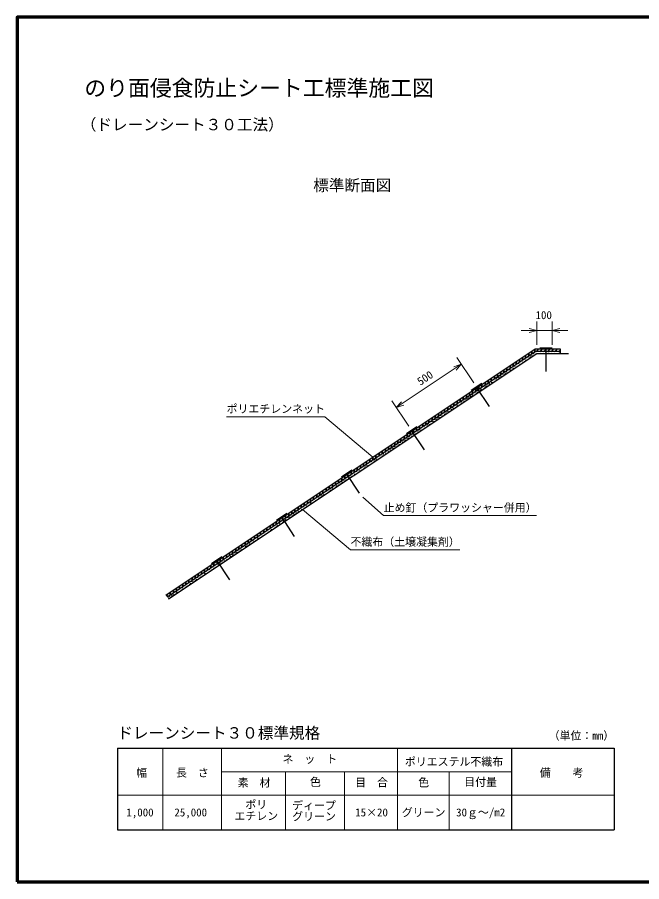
# Model space of a CAD drawing. Units: millimetres, scale not verified. Extents: x 200 to 8200, y 200 to 5825.
# Drawn here: x 200 to 4200, y 200 to 5740 of the extents above; entities that cross this region are included whole.
import ezdxf
from ezdxf.enums import TextEntityAlignment as Align

# ---------------------------------------------------------------- set-up
doc = ezdxf.new("R2010")
doc.units = ezdxf.units.MM
doc.header["$LTSCALE"] = 20
for name, color, linetype in [('C-MTR', 5, 'Continuous'), ('C-MTR-TXT', 5, 'Continuous'), ('C-TTL-TXT', 7, 'Continuous')]:
    doc.layers.add(name, color=color, linetype=linetype)
for name, color, linetype, lineweight in [('C-MTR-FRAM', 5, 'Continuous', 25), ('C-MTR-LINE', 5, 'Continuous', 13), ('C-STR', 7, 'Continuous', 25), ('C-STR-DIM', 1, 'Continuous', 13), ('C-STR-HTXT', 1, 'Continuous', 13), ('C-TTL', 2, 'Continuous', 70)]:
    doc.layers.add(name, color=color, linetype=linetype, lineweight=lineweight)
doc.styles.add('ＭＳ ゴシック', font='')
doc.styles.get('ＭＳ ゴシック').set_extended_font_data('MS Gothic')

msp = doc.modelspace()

# ---------------------------------------------------------------- linework, layer by layer
at = {"layer": 'C-MTR-FRAM'}
for p, q in [((841.51, 1054.95), (841.51, 531.95)), ((841.51, 1054.95), (4024.03, 1054.95)), ((3365.7, 1054.95), (3365.7, 531.95)), ((4024.03, 1054.95), (4024.03, 531.95)), ((841.51, 531.95), (4024.03, 531.95))]:
    msp.add_line(p, q, dxfattribs=at)
at = {"layer": 'C-MTR-LINE'}
for p, q in [((1133.21, 1054.95), (1133.21, 531.95)), ((1509.13, 1054.95), (1509.13, 531.95)), ((2635.39, 1054.95), (2635.39, 531.95)), ((1509.13, 904.95), (3365.7, 904.95)), ((1919.2, 904.95), (1919.2, 531.95)), ((2296.02, 904.95), (2296.02, 531.95)), ((2966.47, 904.95), (2966.47, 531.95)), ((841.51, 754.95), (4024.03, 754.95))]:
    msp.add_line(p, q, dxfattribs=at)
at = {"layer": 'C-STR'}
for p, q in [((1151.97, 2037.4), (3518.11, 3614.82)), ((3516.27, 3613.6), (3514.12, 3594.14)), ((3518.11, 3614.82), (3577.66, 3614.82)), ((3537.96, 3614.82), (3525.38, 3599.82)), ((3627.19, 3619.82), (3547.19, 3619.82)), ((3561.96, 3614.82), (3549.38, 3599.82)), ((3587.19, 3614.82), (3574.61, 3599.82)), ((3587.19, 3469.82), (3587.19, 3619.82)), ((3611.19, 3614.82), (3598.61, 3599.82)), ((3635.19, 3614.82), (3622.61, 3599.82)), ((3642.02, 3614.82), (3656.71, 3614.82)), ((3659.19, 3614.82), (3646.61, 3599.82)), ((3677.19, 3607.67), (3670.61, 3599.82)), ((1160.29, 2024.92), (3522.65, 3599.82)), ((1168.62, 2012.44), (3527.19, 3584.82)), ((3416.43, 3547.04), (3414.27, 3527.57)), ((3436.39, 3560.35), (3434.24, 3540.89)), ((3456.36, 3573.66), (3454.21, 3554.2)), ((3476.33, 3586.97), (3474.18, 3567.51)), ((3496.3, 3600.29), (3494.15, 3580.82)), ((3522.65, 3599.82), (3577.66, 3599.82)), ((3527.19, 3584.82), (3731.38, 3584.82)), ((3574.61, 3599.82), (3677.19, 3599.82)), ((3336.55, 3493.78), (3334.4, 3474.32)), ((3356.52, 3507.1), (3354.37, 3487.63)), ((3376.49, 3520.41), (3374.34, 3500.95)), ((3396.46, 3533.72), (3394.3, 3514.26)), ((3256.67, 3440.53), (3254.52, 3421.07)), ((3276.64, 3453.85), (3274.49, 3434.38)), ((3296.61, 3467.16), (3294.46, 3447.7)), ((3316.58, 3480.47), (3314.43, 3461.01)), ((3174.96, 3392.07), (3108.39, 3347.69)), ((3176.8, 3387.28), (3174.64, 3367.82)), ((3196.76, 3400.59), (3194.61, 3381.13)), ((3216.73, 3413.91), (3214.58, 3394.44)), ((3236.7, 3427.22), (3234.55, 3407.76)), ((3096.92, 3334.03), (3094.77, 3314.57)), ((3116.89, 3347.34), (3114.74, 3327.88)), ((3136.86, 3360.66), (3134.7, 3341.19)), ((3224.88, 3245.07), (3141.68, 3369.88)), ((3156.83, 3373.97), (3154.67, 3354.51)), ((3017.04, 3280.78), (3014.89, 3261.32)), ((3037.01, 3294.09), (3034.86, 3274.63)), ((3056.98, 3307.41), (3054.83, 3287.94)), ((3076.95, 3320.72), (3074.8, 3301.26)), ((2917.2, 3214.22), (2915.04, 3194.75)), ((2937.16, 3227.53), (2935.01, 3208.07)), ((2957.13, 3240.84), (2954.98, 3221.38)), ((2977.1, 3254.15), (2974.95, 3234.69)), ((2997.07, 3267.47), (2994.92, 3248)), ((2837.32, 3160.96), (2835.17, 3141.5)), ((2857.29, 3174.28), (2855.14, 3154.81)), ((2877.26, 3187.59), (2875.1, 3168.13)), ((2897.23, 3200.9), (2895.07, 3181.44)), ((2758.93, 3114.72), (2692.37, 3070.34)), ((2757.44, 3107.71), (2755.29, 3088.25)), ((2777.41, 3121.03), (2775.26, 3101.56)), ((2797.38, 3134.34), (2795.23, 3114.88)), ((2817.35, 3147.65), (2815.2, 3128.19)), ((2677.56, 3054.46), (2675.41, 3035)), ((2697.53, 3067.78), (2695.38, 3048.31)), ((2717.5, 3081.09), (2715.35, 3061.63)), ((2808.86, 2967.72), (2725.65, 3092.53)), ((2737.47, 3094.4), (2735.32, 3074.94)), ((2597.69, 3001.21), (2595.54, 2981.75)), ((2617.66, 3014.52), (2615.5, 2995.06)), ((2637.63, 3027.84), (2635.47, 3008.37)), ((2657.6, 3041.15), (2655.44, 3021.69)), ((2517.81, 2947.96), (2515.66, 2928.5)), ((2537.78, 2961.27), (2535.63, 2941.81)), ((2557.75, 2974.59), (2555.6, 2955.12)), ((2577.72, 2987.9), (2575.57, 2968.44)), ((2417.96, 2881.4), (2415.81, 2861.93)), ((2437.93, 2894.71), (2435.78, 2875.25)), ((2457.9, 2908.02), (2455.75, 2888.56)), ((2477.87, 2921.33), (2475.72, 2901.87)), ((2497.84, 2934.65), (2495.69, 2915.18)), ((2342.91, 2837.37), (2276.34, 2792.99)), ((2338.09, 2828.15), (2335.94, 2808.68)), ((2358.06, 2841.46), (2355.9, 2822)), ((2378.03, 2854.77), (2375.87, 2835.31)), ((2398, 2868.08), (2395.84, 2848.62)), ((2258.21, 2774.89), (2256.06, 2755.43)), ((2278.18, 2788.21), (2276.03, 2768.74)), ((2298.15, 2801.52), (2296, 2782.06)), ((2392.83, 2690.37), (2309.63, 2815.18)), ((2318.12, 2814.83), (2315.97, 2795.37)), ((2178.33, 2721.64), (2176.18, 2702.18)), ((2198.3, 2734.96), (2196.15, 2715.49)), ((2218.27, 2748.27), (2216.12, 2728.81)), ((2238.24, 2761.58), (2236.09, 2742.12)), ((2098.46, 2668.39), (2096.3, 2648.93)), ((2118.43, 2681.7), (2116.27, 2662.24)), ((2138.4, 2695.02), (2136.24, 2675.55)), ((2158.36, 2708.33), (2156.21, 2688.87)), ((2018.58, 2615.14), (2016.43, 2595.68)), ((2038.55, 2628.45), (2036.4, 2608.99)), ((2058.52, 2641.77), (2056.37, 2622.3)), ((2078.49, 2655.08), (2076.34, 2635.62)), ((1926.88, 2560.02), (1860.32, 2515.64)), ((1918.73, 2548.58), (1916.58, 2529.11)), ((1938.7, 2561.89), (1936.55, 2542.43)), ((1958.67, 2575.2), (1956.52, 2555.74)), ((1978.64, 2588.52), (1976.49, 2569.05)), ((1998.61, 2601.83), (1996.46, 2582.37)), ((1838.86, 2495.33), (1836.7, 2475.86)), ((1858.83, 2508.64), (1856.67, 2489.18)), ((1878.8, 2521.95), (1876.64, 2502.49)), ((1976.8, 2413.02), (1893.6, 2537.83)), ((1898.76, 2535.26), (1896.61, 2515.8)), ((1758.98, 2442.07), (1756.83, 2422.61)), ((1778.95, 2455.39), (1776.8, 2435.92)), ((1798.92, 2468.7), (1796.77, 2449.24)), ((1818.89, 2482.01), (1816.74, 2462.55)), ((1679.1, 2388.82), (1676.95, 2369.36)), ((1699.07, 2402.14), (1696.92, 2382.67)), ((1719.04, 2415.45), (1716.89, 2395.99)), ((1739.01, 2428.76), (1736.86, 2409.3)), ((1599.23, 2335.57), (1597.07, 2316.11)), ((1619.2, 2348.88), (1617.04, 2329.42)), ((1639.16, 2362.2), (1637.01, 2342.74)), ((1659.13, 2375.51), (1656.98, 2356.05)), ((1510.86, 2282.67), (1444.29, 2238.29)), ((1519.35, 2282.32), (1517.2, 2262.86)), ((1539.32, 2295.63), (1537.17, 2276.17)), ((1559.29, 2308.95), (1557.14, 2289.48)), ((1579.26, 2322.26), (1577.11, 2302.8)), ((1439.47, 2229.07), (1437.32, 2209.61)), ((1459.44, 2242.38), (1457.29, 2222.92)), ((1479.41, 2255.7), (1477.26, 2236.23)), ((1560.78, 2135.67), (1477.57, 2260.48)), ((1499.38, 2269.01), (1497.23, 2249.55)), ((1339.63, 2162.51), (1337.47, 2143.04)), ((1359.6, 2175.82), (1357.44, 2156.36)), ((1379.56, 2189.13), (1377.41, 2169.67)), ((1399.53, 2202.44), (1397.38, 2182.98)), ((1419.5, 2215.76), (1417.35, 2196.29)), ((1259.75, 2109.25), (1257.6, 2089.79)), ((1279.72, 2122.57), (1277.57, 2103.11)), ((1299.69, 2135.88), (1297.54, 2116.42)), ((1319.66, 2149.19), (1317.51, 2129.73)), ((1179.87, 2056), (1177.72, 2036.54)), ((1199.84, 2069.32), (1197.69, 2049.85)), ((1219.81, 2082.63), (1217.66, 2063.17)), ((1239.78, 2095.94), (1237.63, 2076.48)), ((1159.9, 2042.69), (1158.27, 2027.96))]:
    msp.add_line(p, q, dxfattribs=at)
msp.add_lwpolyline([(3570.02, 3614.82), (3677.19, 3614.82), (3677.19, 3584.82)], dxfattribs=at)
for centre in [(3450.73, 3546.57), (3467.92, 3558.04), (3474.2, 3565.35), (3477.38, 3554.94), (3478.25, 3561.01), (3486.37, 3562.3), (3490.66, 3573.2), (3497.41, 3570.13), (3507.86, 3584.66), (3514.14, 3591.98), (3517.32, 3581.56), (3518.19, 3587.63), (3526.31, 3588.92), (3530.6, 3599.82), (3537.34, 3596.76), (3538.92, 3595.41), (3549.16, 3592.15), (3566.25, 3595.41), (3570.16, 3589.12), (3581.8, 3590.1), (3602.53, 3588.72), (3612.15, 3595.41), (3622.39, 3592.15), (3639.48, 3595.41), (3643.39, 3589.12), (3663.48, 3595.41), (3667.39, 3589.12), (3674.28, 3590.1), (3370.85, 3493.32), (3377.59, 3490.26), (3388.05, 3504.79), (3394.33, 3512.1), (3397.51, 3501.68), (3398.38, 3507.76), (3406.49, 3509.05), (3410.79, 3519.95), (3417.53, 3516.88), (3427.99, 3531.41), (3434.26, 3538.72), (3437.45, 3528.31), (3438.31, 3534.38), (3446.43, 3535.67), (3457.47, 3543.51), (3286.01, 3437.7), (3296.43, 3441.01), (3303.88, 3440.63), (3308.17, 3451.54), (3314.45, 3458.85), (3317.63, 3448.43), (3318.5, 3454.5), (3326.62, 3455.79), (3330.91, 3466.7), (3337.19, 3474.01), (3337.65, 3463.63), (3348.11, 3478.16), (3354.39, 3485.47), (3357.57, 3475.06), (3358.44, 3481.13), (3366.55, 3482.42), (3211.09, 3386.82), (3217.37, 3394.13), (3217.84, 3383.76), (3222.02, 3384.09), (3225.95, 3390.35), (3226.1, 3397.76), (3234.98, 3393.34), (3236.52, 3401.07), (3243.97, 3400.7), (3248.26, 3411.6), (3254.54, 3418.91), (3257.72, 3408.5), (3258.59, 3414.57), (3266.71, 3415.86), (3271, 3426.76), (3277.28, 3434.07), (3281.93, 3424.03), (3285.86, 3430.28), (3294.89, 3433.27), (3128.45, 3331.72), (3134.73, 3339.03), (3137.91, 3328.62), (3138.78, 3334.69), (3146.89, 3335.98), (3151.19, 3346.88), (3157.47, 3354.19), (3162.11, 3344.16), (3166.05, 3350.41), (3166.2, 3357.83), (3175.07, 3353.4), (3176.61, 3361.13), (3184.06, 3360.76), (3188.35, 3371.66), (3194.63, 3378.97), (3197.81, 3368.56), (3198.68, 3374.63), (3206.8, 3375.92), (3037.65, 3274.32), (3046.23, 3270.53), (3046.38, 3277.95), (3055.26, 3273.52), (3056.8, 3281.25), (3064.25, 3280.88), (3068.54, 3291.78), (3074.82, 3299.09), (3078, 3288.68), (3078.87, 3294.75), (3086.99, 3296.04), (3091.28, 3306.94), (3097.56, 3314.25), (3098.02, 3303.88), (3102.21, 3304.22), (3106.14, 3310.47), (3106.29, 3317.89), (3115.17, 3313.46), (3116.71, 3321.19), (3124.15, 3320.82), (2955, 3219.22), (2959.05, 3214.87), (2967.17, 3216.16), (2971.46, 3227.07), (2977.74, 3234.38), (2978.21, 3224), (2982.39, 3224.34), (2986.32, 3230.59), (2986.47, 3238.01), (2995.35, 3233.58), (2996.89, 3241.31), (3004.34, 3240.94), (3008.63, 3251.85), (3014.91, 3259.16), (3018.09, 3248.74), (3018.96, 3254.81), (3027.08, 3256.1), (3031.37, 3267.01), (3042.3, 3264.28), (2866.66, 3158.13), (2877.08, 3161.44), (2884.52, 3161.07), (2888.82, 3171.97), (2895.1, 3179.28), (2898.28, 3168.87), (2899.14, 3174.94), (2907.26, 3176.23), (2911.56, 3187.13), (2917.84, 3194.44), (2922.48, 3184.4), (2926.42, 3190.65), (2926.57, 3198.07), (2935.44, 3193.64), (2936.98, 3201.38), (2944.43, 3201), (2948.72, 3211.91), (2958.18, 3208.8), (2791.74, 3107.25), (2798.02, 3114.56), (2802.67, 3104.53), (2806.6, 3110.78), (2806.75, 3118.2), (2815.63, 3113.77), (2817.17, 3121.5), (2824.62, 3121.13), (2828.91, 3132.03), (2835.19, 3139.34), (2838.37, 3128.93), (2842.61, 3131.15), (2846.69, 3144.82), (2847.36, 3136.29), (2855.57, 3140.39), (2857.11, 3148.12), (2862.58, 3144.46), (2866.51, 3150.72), (2875.54, 3153.71), (2709.09, 3052.15), (2715.37, 3059.46), (2718.55, 3049.05), (2719.42, 3055.12), (2727.54, 3056.41), (2731.83, 3067.31), (2738.11, 3074.62), (2742.76, 3064.59), (2746.69, 3070.84), (2746.84, 3078.26), (2755.72, 3073.83), (2757.26, 3081.56), (2764.71, 3081.19), (2769, 3092.09), (2775.28, 3099.4), (2778.46, 3088.99), (2779.33, 3095.06), (2787.45, 3096.35), (2629.22, 2998.9), (2635.5, 3006.21), (2638.68, 2995.8), (2639.54, 3001.87), (2647.66, 3003.16), (2651.96, 3014.06), (2658.24, 3021.37), (2662.88, 3011.34), (2666.82, 3017.59), (2666.97, 3025.01), (2675.84, 3020.58), (2677.38, 3028.31), (2682.85, 3024.65), (2684.83, 3027.94), (2686.79, 3030.9), (2686.94, 3038.32), (2695.81, 3033.89), (2697.35, 3041.62), (2704.8, 3041.25), (2547, 2937.71), (2547.15, 2945.13), (2556.03, 2940.7), (2557.57, 2948.43), (2565.02, 2948.06), (2569.31, 2958.96), (2575.59, 2966.28), (2578.77, 2955.86), (2579.64, 2961.93), (2587.76, 2963.22), (2592.05, 2974.12), (2598.33, 2981.43), (2602.98, 2971.4), (2606.91, 2977.65), (2607.06, 2985.07), (2615.94, 2980.64), (2617.48, 2988.37), (2624.92, 2988), (2452.26, 2880.93), (2458.54, 2888.25), (2467.12, 2884.46), (2467.27, 2891.88), (2476.15, 2887.45), (2477.69, 2895.18), (2485.14, 2894.81), (2489.43, 2905.71), (2495.71, 2913.02), (2498.89, 2902.61), (2499.76, 2908.68), (2507.88, 2909.97), (2512.17, 2920.87), (2518.45, 2928.18), (2523.1, 2918.15), (2527.03, 2924.4), (2527.18, 2931.82), (2536.06, 2927.39), (2537.6, 2935.12), (2543.07, 2931.46), (2372.39, 2827.68), (2378.67, 2834.99), (2387.25, 2831.21), (2387.4, 2838.63), (2396.28, 2834.2), (2403.28, 2838.27), (2407.22, 2844.52), (2407.37, 2851.94), (2416.24, 2847.51), (2417.78, 2855.24), (2425.23, 2854.87), (2429.52, 2865.77), (2435.8, 2873.09), (2438.98, 2862.67), (2439.85, 2868.74), (2447.97, 2870.03), (2463.19, 2878.21), (2289.74, 2772.59), (2296.02, 2779.9), (2300.07, 2775.55), (2308.19, 2776.84), (2312.48, 2787.75), (2318.76, 2795.06), (2323.41, 2785.02), (2327.34, 2791.27), (2327.49, 2798.69), (2336.37, 2794.26), (2337.91, 2801.99), (2345.35, 2801.62), (2349.65, 2812.52), (2355.93, 2819.83), (2359.11, 2809.42), (2359.98, 2815.49), (2368.09, 2816.78), (2383.31, 2824.96), (2209.86, 2719.33), (2216.14, 2726.64), (2219.32, 2716.23), (2220.19, 2722.3), (2228.31, 2723.59), (2232.6, 2734.49), (2238.88, 2741.8), (2243.53, 2731.77), (2247.46, 2738.02), (2247.61, 2745.44), (2256.49, 2741.01), (2263.5, 2745.08), (2267.43, 2751.33), (2267.58, 2758.75), (2276.46, 2754.32), (2278, 2762.05), (2285.45, 2761.68), (2299.2, 2769.48), (2127.8, 2665.56), (2136.68, 2661.13), (2138.21, 2668.86), (2145.66, 2668.49), (2149.95, 2679.4), (2156.23, 2686.71), (2159.42, 2676.29), (2160.28, 2682.36), (2168.4, 2683.65), (2172.69, 2694.56), (2178.97, 2701.87), (2183.62, 2691.83), (2187.56, 2698.08), (2187.71, 2705.5), (2196.58, 2701.07), (2198.12, 2708.8), (2205.57, 2708.43), (2039.19, 2608.68), (2047.77, 2604.89), (2047.92, 2612.31), (2056.8, 2607.88), (2058.34, 2615.61), (2065.78, 2615.24), (2070.08, 2626.14), (2076.36, 2633.46), (2079.54, 2623.04), (2080.41, 2629.11), (2088.52, 2630.4), (2092.82, 2641.3), (2099.1, 2648.62), (2103.75, 2638.58), (2107.68, 2644.83), (2107.83, 2652.25), (2116.71, 2647.82), (2123.71, 2651.89), (2127.65, 2658.14), (1953.03, 2548.12), (1959.31, 2555.43), (1967.89, 2551.64), (1968.04, 2559.06), (1976.92, 2554.63), (1983.93, 2558.7), (1987.86, 2564.95), (1988.01, 2572.37), (1996.89, 2567.94), (1998.43, 2575.68), (2005.88, 2575.3), (2010.17, 2586.21), (2016.45, 2593.52), (2019.63, 2583.1), (2020.5, 2589.17), (2028.62, 2590.46), (2032.91, 2601.37), (2043.84, 2598.64), (1870.39, 2493.02), (1876.67, 2500.33), (1880.71, 2495.98), (1888.83, 2497.27), (1893.13, 2508.18), (1899.4, 2515.49), (1904.05, 2505.45), (1907.99, 2511.7), (1908.14, 2519.12), (1917.01, 2514.69), (1918.55, 2522.42), (1926, 2522.05), (1930.29, 2532.96), (1936.57, 2540.27), (1939.75, 2529.85), (1940.62, 2535.92), (1948.74, 2537.21), (1963.96, 2545.39), (1790.51, 2439.77), (1796.79, 2447.08), (1800.84, 2442.73), (1808.96, 2444.02), (1813.25, 2454.93), (1819.53, 2462.24), (1824.18, 2452.2), (1828.11, 2458.45), (1828.26, 2465.87), (1837.14, 2461.44), (1844.15, 2465.51), (1848.08, 2471.76), (1848.23, 2479.18), (1857.11, 2474.75), (1858.65, 2482.49), (1866.09, 2482.11), (1879.85, 2489.91), (1708.44, 2385.99), (1718.86, 2389.3), (1726.31, 2388.92), (1730.6, 2399.83), (1736.88, 2407.14), (1740.06, 2396.72), (1740.93, 2402.79), (1749.05, 2404.08), (1753.34, 2414.99), (1759.62, 2422.3), (1764.27, 2412.26), (1768.2, 2418.51), (1768.35, 2425.93), (1777.23, 2421.5), (1778.77, 2429.23), (1786.22, 2428.86), (1799.97, 2436.66), (1619.84, 2329.11), (1628.57, 2332.74), (1637.44, 2328.31), (1638.98, 2336.05), (1646.43, 2335.67), (1650.72, 2346.58), (1657, 2353.89), (1660.18, 2343.47), (1661.05, 2349.54), (1669.17, 2350.83), (1673.46, 2361.74), (1679.74, 2369.05), (1684.39, 2359.01), (1688.32, 2365.26), (1688.47, 2372.68), (1697.35, 2368.25), (1704.36, 2372.32), (1708.29, 2378.57), (1717.32, 2381.56), (1539.96, 2275.86), (1548.54, 2272.07), (1548.69, 2279.49), (1564.58, 2279.13), (1568.51, 2285.38), (1568.66, 2292.8), (1577.54, 2288.37), (1579.08, 2296.11), (1586.52, 2295.74), (1590.82, 2306.64), (1597.1, 2313.95), (1600.28, 2303.53), (1601.15, 2309.61), (1609.26, 2310.9), (1613.56, 2321.8), (1624.48, 2319.07), (1628.42, 2325.32), (1457.31, 2220.76), (1461.36, 2216.42), (1469.48, 2217.71), (1473.77, 2228.61), (1480.05, 2235.92), (1484.7, 2225.88), (1488.63, 2232.13), (1488.78, 2239.55), (1497.66, 2235.12), (1499.2, 2242.86), (1506.65, 2242.48), (1510.94, 2253.39), (1517.22, 2260.7), (1520.4, 2250.28), (1521.27, 2256.35), (1529.39, 2257.64), (1533.68, 2268.55), (1544.61, 2265.82), (1379.38, 2162.98), (1386.83, 2162.61), (1391.12, 2173.51), (1397.4, 2180.82), (1400.58, 2170.41), (1401.45, 2176.48), (1409.57, 2177.77), (1413.86, 2188.67), (1424.79, 2185.94), (1428.72, 2192.2), (1428.87, 2199.61), (1437.75, 2195.18), (1439.29, 2202.92), (1446.74, 2202.55), (1451.03, 2213.45), (1460.49, 2210.34), (1304.98, 2106.07), (1308.91, 2112.32), (1309.06, 2119.74), (1317.94, 2115.31), (1319.48, 2123.04), (1326.92, 2122.67), (1331.22, 2133.57), (1337.5, 2140.88), (1340.68, 2130.47), (1341.55, 2136.54), (1349.66, 2137.83), (1353.96, 2148.73), (1360.24, 2156.04), (1364.88, 2146.01), (1368.82, 2152.26), (1368.97, 2159.68), (1377.84, 2155.25), (1211.4, 2053.69), (1217.68, 2061.01), (1220.86, 2050.59), (1221.73, 2056.66), (1229.85, 2057.95), (1234.14, 2068.85), (1240.42, 2076.17), (1245.07, 2066.13), (1249, 2072.38), (1249.15, 2079.8), (1258.03, 2075.37), (1259.57, 2083.1), (1267.02, 2082.73), (1271.31, 2093.63), (1277.59, 2100.94), (1280.77, 2090.53), (1281.64, 2096.6), (1289.76, 2097.89), (1169.94, 2018.01), (1174.23, 2028.92), (1185.16, 2026.19), (1189.09, 2032.44), (1189.24, 2039.86), (1198.12, 2035.43), (1199.66, 2043.16), (1207.11, 2042.79)]:
    msp.add_circle(centre, 0.3, dxfattribs=at)
at = {"layer": 'C-STR-DIM'}
for p, q in [((3527.19, 3640.52), (3527.19, 3790.01)), ((3627.19, 3640.52), (3627.19, 3790.01)), ((3427.19, 3732.3), (3727.19, 3732.3)), ((3527.19, 3732.3), (3478.9, 3745.24)), ((3527.19, 3732.3), (3478.9, 3719.36)), ((3627.19, 3732.3), (3675.49, 3745.24)), ((3627.19, 3732.3), (3675.49, 3719.36)), ((3123.69, 3396.85), (3015.53, 3559.1)), ((2628.08, 3238.88), (3044.11, 3516.23)), ((3044.11, 3516.23), (2996.75, 3500.21)), ((3044.11, 3516.23), (3011.1, 3478.67)), ((3048.81, 3509.18), (3066.3, 3482.95)), ((2707.67, 3119.5), (2599.5, 3281.75)), ((2628.08, 3238.88), (2661.09, 3276.44)), ((2628.08, 3238.88), (2675.45, 3254.9))]:
    msp.add_line(p, q, dxfattribs=at)
at = {"layer": 'C-STR-HTXT'}
for p, q in [((1540.77, 3179.51), (2170.77, 3179.51)), ((2170.77, 3179.51), (2477.87, 2921.33)), ((2412.83, 2665.37), (2546.68, 2546.17)), ((2027.5, 2585.03), (2334.61, 2326.85)), ((2546.68, 2546.17), (3526.68, 2546.17)), ((2334.61, 2326.85), (3034.61, 2326.85))]:
    msp.add_line(p, q, dxfattribs=at)
at = {"layer": 'C-TTL'}
msp.add_lwpolyline([(200, 200), (8200, 200), (8200, 5740), (200, 5740)], close=True, dxfattribs=at)

# ---------------------------------------------------------------- texts
at = {"layer": 'C-MTR', "style": 'ＭＳ ゴシック'}
msp.add_text('ドレーンシート３０標準規格', height=73.31, dxfattribs=at).set_placement((840.69, 1094.95), align=Align.BOTTOM_LEFT)
at = {"layer": 'C-MTR-TXT', "style": 'ＭＳ ゴシック'}
msp.add_text('（単位：mm）', height=51.32, dxfattribs=at).set_placement((3604.03, 1094.95), align=Align.BOTTOM_LEFT)
for s, p in [('ネ\u3000ッ\u3000ト', (2074.05, 944.95)), ('素\u3000材', (1716.94, 793.95)), ('色', (2109.6, 798.09)), ('目\u3000合', (2469.37, 794.95)), ('色', (2803.04, 794.95)), ('目付量', (3167.85, 798.09)), ('ポリ', (1731.14, 653.95)), ('エチレン', (1731.14, 579.95))]:
    msp.add_text(s, height=51.32, dxfattribs=at).set_placement(p, align=Align.BOTTOM_CENTER)
for s, p in [('ポリエステル不織布', (2997.67, 969.03)), ('幅', (996.68, 898.36)), ('長\u3000さ', (1321.79, 898.36)), ('備\u3000\u3000考', (3686.94, 898.36)), ('1,000', (985.88, 644.15)), ('25,000', (1310.99, 644.15)), ('15×20', (2469.37, 644.15)), ('グリーン', (2803.04, 644.15)), ('30ｇ～/m2', (3168.33, 644.15))]:
    msp.add_text(s, height=51.32, dxfattribs=at).set_placement(p, align=Align.MIDDLE_CENTER)
for s, p in [('ディープ', (1961.01, 714.15)), ('グリーン', (1961.01, 644.15))]:
    msp.add_text(s, height=51.32, dxfattribs=at).set_placement(p, align=Align.TOP_LEFT)
at = {"layer": 'C-STR-DIM', "color": 7, "style": 'ＭＳ ゴシック'}
msp.add_text('100', height=51.32, dxfattribs=at).set_placement((3519.91, 3790.15), align=Align.BOTTOM_LEFT)
msp.add_text('500', height=51.32, rotation=33.69, dxfattribs=at).set_placement((2791.11, 3365.44), align=Align.BOTTOM_LEFT)
at = {"layer": 'C-STR-HTXT', "color": 7, "style": 'ＭＳ ゴシック'}
for s, p in [('ポリエチレンネット', (1540.77, 3189.51)), ('止め釘（プラワッシャー併用）', (2546.68, 2556.17)), ('不織布（土壌凝集剤）', (2334.61, 2336.85))]:
    msp.add_text(s, height=51.32, dxfattribs=at).set_placement(p, align=Align.BOTTOM_LEFT)
at = {"layer": 'C-TTL-TXT', "color": 3, "style": 'ＭＳ ゴシック'}
for s, height, p in [('のり面侵食防止シート工標準施工図', 102.6, (629.12, 5204.5)), ('（ドレーンシート３０工法）', 73.31, (606.75, 4993.78))]:
    msp.add_text(s, height=height, dxfattribs=at).set_placement(p, align=Align.BOTTOM_LEFT)
at = {"layer": 'C-TTL-TXT', "style": 'ＭＳ ゴシック'}
msp.add_text('標準断面図', height=73.31, dxfattribs=at).set_placement((2095.5, 4605.1), align=Align.BOTTOM_LEFT)

doc.saveas('drawing.dxf')
